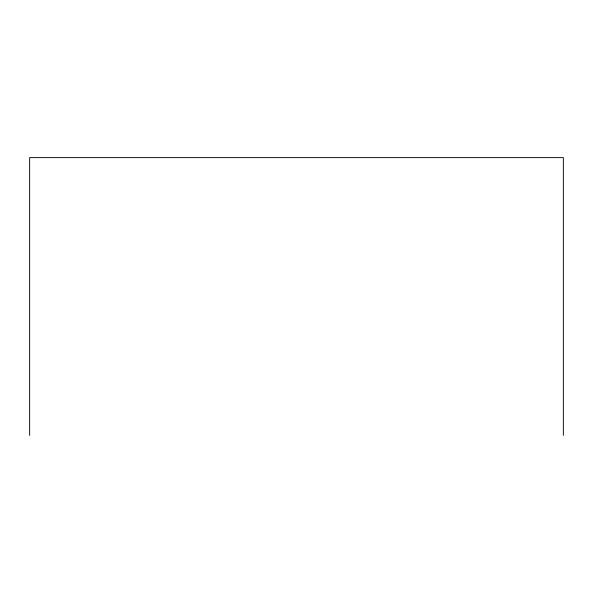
<?xml version="1.0" encoding="UTF-8"?>
<svg xmlns="http://www.w3.org/2000/svg" width="593" height="593" viewBox="0 0 593 593"><rect width="100%" height="100%" fill="white"/><g stroke="black" fill="none" stroke-linecap="round" stroke-linejoin="round"><path stroke-width="0.89" d="M563.35 435.373L563.35 157.627L29.65 157.627L29.65 435.373"/></g></svg>
